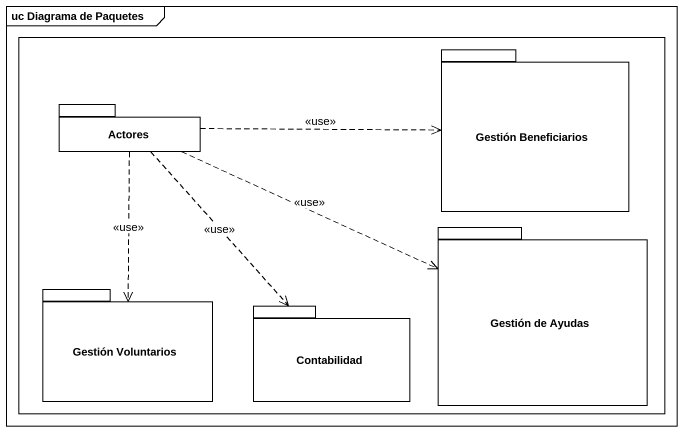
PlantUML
@startuml
mainframe uc Diagrama de Paquetes
rectangle " " as rectangle1 {
  package "Gestión Beneficiarios" as Gestión_Beneficiarios {
  }
  package Actores {
  }
  package "Gestión de Ayudas" as Gestión_de_Ayudas {
  }
  package "Gestión Voluntarios" as Gestión_Voluntarios {
  }
  package Contabilidad {
  }
}
Actores .right.> Gestión_Beneficiarios : <<use>>
Actores .right.> Gestión_de_Ayudas : <<use>>
Actores ..> Gestión_Voluntarios : <<use>>
Actores ..> Contabilidad : <<use>>
@enduml
